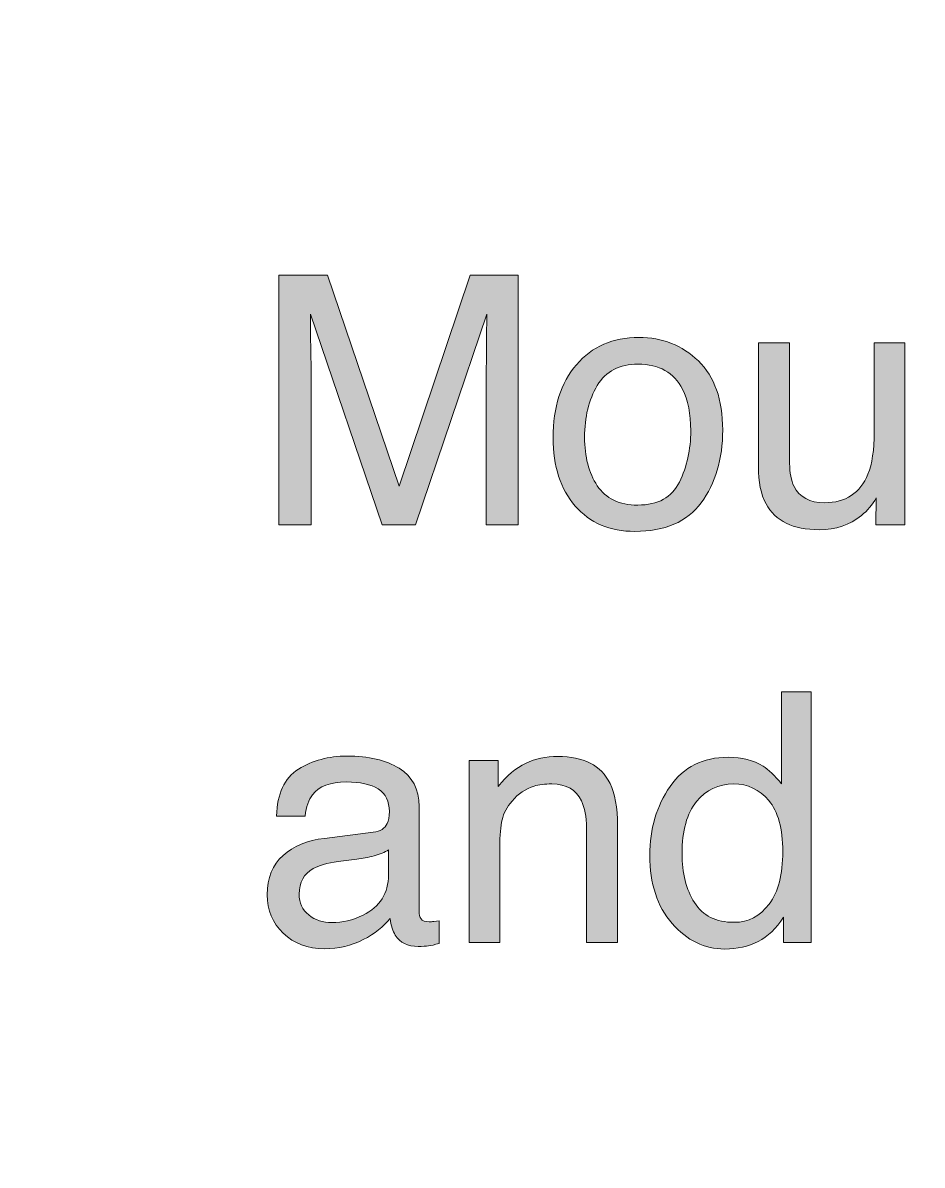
# Model space of a CAD drawing. Header units: millimetres. Extents: x 5.6 to 101.1, y 33.8 to 120.6.
# Drawn here: x 62.55 to 67.11, y 45.38 to 51.16 of the extents above; entities that cross this region are included whole.
import ezdxf

# ---------------------------------------------------------------- set-up
doc = ezdxf.new("R2010")
doc.units = ezdxf.units.MM
doc.layers.add('Hextension Extended', color=7, linetype='Continuous')
doc.layers.add('Text and Guidance', color=7, linetype='Continuous')

msp = doc.modelspace()

# ---------------------------------------------------------------- hatches: boundary and pattern name
at = {"layer": 'Text and Guidance', "true_color": 0xff00ff, "transparency": 33554687}
h = msp.add_hatch(color=6, dxfattribs=at)
edge = h.paths.add_edge_path(flags=0)
edge.add_spline(control_points=[(63.8497, 49.8853), (63.8497, 49.8853), (64.0952, 49.8853), (64.0952, 49.8853), (64.0952, 49.8853), (64.4586, 48.8156), (64.4586, 48.8156), (64.4586, 48.8156), (64.8195, 49.8853), (64.8195, 49.8853), (64.8195, 49.8853), (65.0624, 49.8853), (65.0624, 49.8853), (65.0624, 49.8853), (65.0624, 48.6201), (65.0624, 48.6201), (65.0624, 48.6201), (64.8996, 48.6201), (64.8996, 48.6201), (64.8996, 48.6201), (64.8996, 49.3668), (64.8996, 49.3668), (64.8996, 49.3668), (64.9013, 49.4952), (64.9013, 49.4952), (64.9025, 49.5549), (64.903, 49.6189), (64.903, 49.6872), (64.903, 49.6872), (64.5422, 48.6201), (64.5422, 48.6201), (64.5422, 48.6201), (64.3725, 48.6201), (64.3725, 48.6201), (64.3725, 48.6201), (64.009, 49.6872), (64.009, 49.6872), (64.009, 49.6872), (64.009, 49.6485), (64.009, 49.6485), (64.009, 49.6175), (64.0097, 49.5702), (64.0112, 49.5068), (64.0126, 49.4433), (64.0133, 49.3967), (64.0133, 49.3668), (64.0133, 49.3668), (64.0133, 48.6201), (64.0133, 48.6201), (64.0133, 48.6201), (63.8497, 48.6201), (63.8497, 48.6201), (63.8497, 48.6201), (63.8497, 49.8853), (63.8497, 49.8853)], knot_values=[0, 0, 0, 0, 1, 1, 1, 2, 2, 2, 3, 3, 3, 4, 4, 4, 5, 5, 5, 6, 6, 6, 7, 7, 7, 8, 8, 8, 9, 9, 9, 10, 10, 10, 11, 11, 11, 12, 12, 12, 13, 13, 13, 14, 14, 14, 15, 15, 15, 16, 16, 16, 17, 17, 17, 18, 18, 18, 18], degree=3, periodic=1)
h = msp.add_hatch(color=6, dxfattribs=at)
edge = h.paths.add_edge_path(flags=0)
edge.add_spline(control_points=[(65.6747, 49.5692), (65.7936, 49.5692), (65.8941, 49.5296), (65.9762, 49.4504), (66.0583, 49.3711), (66.0993, 49.2546), (66.0993, 49.1007), (66.0993, 48.952), (66.0632, 48.8291), (65.9908, 48.7321), (65.9185, 48.635), (65.8062, 48.5865), (65.6541, 48.5865), (65.5272, 48.5865), (65.4264, 48.6294), (65.3518, 48.7153), (65.2771, 48.8011), (65.2398, 48.9164), (65.2398, 49.0611), (65.2398, 49.2161), (65.2791, 49.3396), (65.3578, 49.4314), (65.4364, 49.5233), (65.5421, 49.5692), (65.6747, 49.5692)], knot_values=[0, 0, 0, 0, 1, 1, 1, 2, 2, 2, 3, 3, 3, 4, 4, 4, 5, 5, 5, 6, 6, 6, 7, 7, 7, 8, 8, 8, 8], degree=3, periodic=1)
edge = h.paths.add_edge_path(flags=0)
edge.add_spline(control_points=[(65.6687, 48.72), (65.7715, 48.72), (65.842, 48.7589), (65.8801, 48.8367), (65.9183, 48.9145), (65.9374, 49.0011), (65.9374, 49.0964), (65.9374, 49.1825), (65.9236, 49.2526), (65.8961, 49.3065), (65.8524, 49.3915), (65.7772, 49.434), (65.6704, 49.434), (65.5757, 49.434), (65.5068, 49.3978), (65.4637, 49.3255), (65.4207, 49.2531), (65.3991, 49.1659), (65.3991, 49.0637), (65.3991, 48.9655), (65.4207, 48.8837), (65.4637, 48.8182), (65.5068, 48.7527), (65.5751, 48.72), (65.6687, 48.72)], knot_values=[0, 0, 0, 0, 1, 1, 1, 2, 2, 2, 3, 3, 3, 4, 4, 4, 5, 5, 5, 6, 6, 6, 7, 7, 7, 8, 8, 8, 8], degree=3, periodic=1)
h = msp.add_hatch(color=6, dxfattribs=at)
edge = h.paths.add_edge_path(flags=0)
edge.add_spline(control_points=[(66.4387, 49.5425), (66.4387, 49.5425), (66.4387, 48.9302), (66.4387, 48.9302), (66.4387, 48.8831), (66.4461, 48.8446), (66.4611, 48.8148), (66.4886, 48.7596), (66.54, 48.7321), (66.6152, 48.7321), (66.7232, 48.7321), (66.7967, 48.7803), (66.8357, 48.8768), (66.857, 48.9284), (66.8676, 48.9994), (66.8676, 49.0895), (66.8676, 49.0895), (66.8676, 49.5425), (66.8676, 49.5425), (66.8676, 49.5425), (67.0226, 49.5425), (67.0226, 49.5425), (67.0226, 49.5425), (67.0226, 48.6201), (67.0226, 48.6201), (67.0226, 48.6201), (66.8762, 48.6201), (66.8762, 48.6201), (66.8762, 48.6201), (66.8779, 48.7562), (66.8779, 48.7562), (66.8578, 48.7212), (66.8329, 48.6916), (66.803, 48.6675), (66.7439, 48.6192), (66.6721, 48.5951), (66.5877, 48.5951), (66.4562, 48.5951), (66.3666, 48.6391), (66.319, 48.7269), (66.2931, 48.774), (66.2802, 48.8369), (66.2802, 48.9155), (66.2802, 48.9155), (66.2802, 49.5425), (66.2802, 49.5425), (66.2802, 49.5425), (66.4387, 49.5425), (66.4387, 49.5425)], knot_values=[0, 0, 0, 0, 1, 1, 1, 2, 2, 2, 3, 3, 3, 4, 4, 4, 5, 5, 5, 6, 6, 6, 7, 7, 7, 8, 8, 8, 9, 9, 9, 10, 10, 10, 11, 11, 11, 12, 12, 12, 13, 13, 13, 14, 14, 14, 15, 15, 15, 16, 16, 16, 16], degree=3, periodic=1)
h = msp.add_hatch(color=6, dxfattribs=at)
edge = h.paths.add_edge_path(flags=0)
edge.add_spline(control_points=[(66.1269, 47.4422), (66.1975, 47.4422), (66.2567, 47.4273), (66.3043, 47.3974), (66.3319, 47.3802), (66.3632, 47.3501), (66.3982, 47.307), (66.3982, 47.307), (66.3982, 47.773), (66.3982, 47.773), (66.3982, 47.773), (66.5472, 47.773), (66.5472, 47.773), (66.5472, 47.773), (66.5472, 46.5034), (66.5472, 46.5034), (66.5472, 46.5034), (66.4077, 46.5034), (66.4077, 46.5034), (66.4077, 46.5034), (66.4077, 46.6318), (66.4077, 46.6318), (66.3715, 46.5749), (66.3287, 46.5339), (66.2793, 46.5086), (66.23, 46.4833), (66.1734, 46.4707), (66.1097, 46.4707), (66.0069, 46.4707), (65.9179, 46.5139), (65.8427, 46.6003), (65.7675, 46.6867), (65.7298, 46.8017), (65.7298, 46.9453), (65.7298, 47.0796), (65.7642, 47.196), (65.8328, 47.2945), (65.9014, 47.393), (65.9994, 47.4422), (66.1269, 47.4422)], knot_values=[0, 0, 0, 0, 1, 1, 1, 2, 2, 2, 3, 3, 3, 4, 4, 4, 5, 5, 5, 6, 6, 6, 7, 7, 7, 8, 8, 8, 9, 9, 9, 10, 10, 10, 11, 11, 11, 12, 12, 12, 13, 13, 13, 13], degree=3, periodic=1)
edge = h.paths.add_edge_path(flags=0)
edge.add_spline(control_points=[(65.8935, 46.9539), (65.8935, 46.8551), (65.9144, 46.7724), (65.9564, 46.7058), (65.9983, 46.6392), (66.0655, 46.6059), (66.1579, 46.6059), (66.2297, 46.6059), (66.2887, 46.6368), (66.3349, 46.6985), (66.3811, 46.7602), (66.4042, 46.8488), (66.4042, 46.9642), (66.4042, 47.0808), (66.3804, 47.167), (66.3327, 47.223), (66.2851, 47.279), (66.2262, 47.307), (66.1562, 47.307), (66.0781, 47.307), (66.0148, 47.2771), (65.9663, 47.2174), (65.9178, 47.1577), (65.8935, 47.0699), (65.8935, 46.9539)], knot_values=[0, 0, 0, 0, 1, 1, 1, 2, 2, 2, 3, 3, 3, 4, 4, 4, 5, 5, 5, 6, 6, 6, 7, 7, 7, 8, 8, 8, 8], degree=3, periodic=1)
h = msp.add_hatch(color=6, dxfattribs=at)
edge = h.paths.add_edge_path(flags=0)
edge.add_spline(control_points=[(64.3277, 47.0624), (64.3633, 47.067), (64.3871, 47.0819), (64.3992, 47.1072), (64.4061, 47.121), (64.4095, 47.1408), (64.4095, 47.1666), (64.4095, 47.2194), (64.3907, 47.2578), (64.3531, 47.2816), (64.3155, 47.3054), (64.2617, 47.3173), (64.1916, 47.3173), (64.1107, 47.3173), (64.0532, 47.2955), (64.0194, 47.2519), (64.0004, 47.2278), (63.9881, 47.1919), (63.9823, 47.1442), (63.9823, 47.1442), (63.8376, 47.1442), (63.8376, 47.1442), (63.8405, 47.2579), (63.8774, 47.337), (63.9483, 47.3815), (64.0192, 47.426), (64.1015, 47.4483), (64.1951, 47.4483), (64.3036, 47.4483), (64.3917, 47.4276), (64.4595, 47.3862), (64.5266, 47.3449), (64.5602, 47.2806), (64.5602, 47.1933), (64.5602, 47.1933), (64.5602, 46.6619), (64.5602, 46.6619), (64.5602, 46.6458), (64.5635, 46.6329), (64.5701, 46.6232), (64.5767, 46.6134), (64.5907, 46.6085), (64.6119, 46.6085), (64.6188, 46.6085), (64.6266, 46.6089), (64.6352, 46.6098), (64.6352, 46.6098), (64.6627, 46.6137), (64.6627, 46.6137), (64.6627, 46.6137), (64.6627, 46.4991), (64.6627, 46.4991), (64.6386, 46.4922), (64.6202, 46.4879), (64.6076, 46.4862), (64.595, 46.4845), (64.5778, 46.4836), (64.5559, 46.4836), (64.5025, 46.4836), (64.4638, 46.5026), (64.4397, 46.5405), (64.427, 46.5606), (64.4181, 46.589), (64.413, 46.6257), (64.3814, 46.5844), (64.336, 46.5485), (64.2769, 46.5181), (64.2177, 46.4876), (64.1526, 46.4724), (64.0814, 46.4724), (63.9958, 46.4724), (63.9259, 46.4984), (63.8716, 46.5504), (63.8174, 46.6023), (63.7903, 46.6674), (63.7903, 46.7455), (63.7903, 46.831), (63.817, 46.8973), (63.8704, 46.9444), (63.9238, 46.9915), (63.9938, 47.0205), (64.0805, 47.0314), (64.0805, 47.0314), (64.3277, 47.0624), (64.3277, 47.0624)], knot_values=[0, 0, 0, 0, 1, 1, 1, 2, 2, 2, 3, 3, 3, 4, 4, 4, 5, 5, 5, 6, 6, 6, 7, 7, 7, 8, 8, 8, 9, 9, 9, 10, 10, 10, 11, 11, 11, 12, 12, 12, 13, 13, 13, 14, 14, 14, 15, 15, 15, 16, 16, 16, 17, 17, 17, 18, 18, 18, 19, 19, 19, 20, 20, 20, 21, 21, 21, 22, 22, 22, 23, 23, 23, 24, 24, 24, 25, 25, 25, 26, 26, 26, 27, 27, 27, 28, 28, 28, 28], degree=3, periodic=1)
edge = h.paths.add_edge_path(flags=0)
edge.add_spline(control_points=[(63.9522, 46.7489), (63.9522, 46.7041), (63.9685, 46.6688), (64.0013, 46.643), (64.034, 46.6171), (64.0728, 46.6042), (64.1175, 46.6042), (64.1721, 46.6042), (64.2249, 46.6168), (64.276, 46.6421), (64.3621, 46.684), (64.4052, 46.7526), (64.4052, 46.8479), (64.4052, 46.8479), (64.4052, 46.9728), (64.4052, 46.9728), (64.3863, 46.9608), (64.3619, 46.9507), (64.332, 46.9427), (64.3021, 46.9346), (64.2729, 46.9289), (64.2442, 46.9255), (64.2442, 46.9255), (64.1503, 46.9134), (64.1503, 46.9134), (64.094, 46.9059), (64.0518, 46.8942), (64.0237, 46.8781), (63.976, 46.8511), (63.9522, 46.808), (63.9522, 46.7489)], knot_values=[0, 0, 0, 0, 1, 1, 1, 2, 2, 2, 3, 3, 3, 4, 4, 4, 5, 5, 5, 6, 6, 6, 7, 7, 7, 8, 8, 8, 9, 9, 9, 10, 10, 10, 10], degree=3, periodic=1)
h = msp.add_hatch(color=6, dxfattribs=at)
edge = h.paths.add_edge_path(flags=0)
edge.add_spline(control_points=[(64.8143, 47.4259), (64.8143, 47.4259), (64.9616, 47.4259), (64.9616, 47.4259), (64.9616, 47.4259), (64.9616, 47.2949), (64.9616, 47.2949), (65.0052, 47.3489), (65.0515, 47.3877), (65.1003, 47.4112), (65.1491, 47.4348), (65.2033, 47.4465), (65.263, 47.4465), (65.394, 47.4465), (65.4824, 47.4009), (65.5283, 47.3096), (65.5536, 47.2596), (65.5662, 47.1881), (65.5662, 47.0951), (65.5662, 47.0951), (65.5662, 46.5034), (65.5662, 46.5034), (65.5662, 46.5034), (65.4086, 46.5034), (65.4086, 46.5034), (65.4086, 46.5034), (65.4086, 47.0848), (65.4086, 47.0848), (65.4086, 47.1411), (65.4003, 47.1864), (65.3836, 47.2209), (65.3561, 47.2783), (65.3061, 47.307), (65.2338, 47.307), (65.197, 47.307), (65.1669, 47.3033), (65.1433, 47.2958), (65.1008, 47.2832), (65.0635, 47.2579), (65.0314, 47.22), (65.0055, 47.1896), (64.9887, 47.1581), (64.981, 47.1257), (64.9732, 47.0933), (64.9693, 47.0469), (64.9693, 46.9866), (64.9693, 46.9866), (64.9693, 46.5034), (64.9693, 46.5034), (64.9693, 46.5034), (64.8143, 46.5034), (64.8143, 46.5034), (64.8143, 46.5034), (64.8143, 47.4259), (64.8143, 47.4259)], knot_values=[0, 0, 0, 0, 1, 1, 1, 2, 2, 2, 3, 3, 3, 4, 4, 4, 5, 5, 5, 6, 6, 6, 7, 7, 7, 8, 8, 8, 9, 9, 9, 10, 10, 10, 11, 11, 11, 12, 12, 12, 13, 13, 13, 14, 14, 14, 15, 15, 15, 16, 16, 16, 17, 17, 17, 18, 18, 18, 18], degree=3, periodic=1)

# ---------------------------------------------------------------- linework, layer by layer
at = {"layer": 'Hextension Extended', "color": 153, "linetype": 'Continuous', "lineweight": 5, "true_color": 0x5994dc}
msp.add_open_spline([(5.6051, 120.5747), (5.6051, 120.5747), (5.6051, 92.7747), (5.6051, 92.7747), (5.6051, 92.7747), (25.0436, 51.0497), (25.0436, 51.0497), (25.0436, 51.0497), (33.7038, 36.0497), (33.7038, 36.0497), (33.8824, 35.7403), (34.2125, 35.5497), (34.5698, 35.5497), (34.5698, 35.5497), (36.9801, 35.5497), (36.9801, 35.5497), (37.1181, 35.5497), (37.2301, 35.6616), (37.2301, 35.7997), (37.2301, 35.7997), (37.2301, 40.0497), (37.2301, 40.0497), (37.2301, 40.4363), (37.5435, 40.7497), (37.9301, 40.7497), (38.3167, 40.7497), (38.6301, 40.4363), (38.6301, 40.0497), (38.6301, 40.0497), (38.6301, 33.9997), (38.6301, 33.9997), (38.6301, 33.8892), (38.7196, 33.7997), (38.8301, 33.7997), (38.8301, 33.7997), (47.6301, 33.7997), (47.6301, 33.7997), (47.7405, 33.7997), (47.8301, 33.8893), (47.8301, 33.9997), (47.8301, 33.9997), (47.8301, 40.0497), (47.8301, 40.0497), (47.8301, 40.4363), (48.1435, 40.7497), (48.5301, 40.7497), (48.9167, 40.7497), (49.2301, 40.4363), (49.2301, 40.0497), (49.2301, 40.0497), (49.2301, 35.7997), (49.2301, 35.7997), (49.2301, 35.6616), (49.342, 35.5497), (49.4801, 35.5497), (49.4801, 35.5497), (51.8903, 35.5497), (51.8903, 35.5497), (52.2476, 35.5497), (52.5777, 35.7403), (52.7564, 36.0497), (52.7564, 36.0497), (61.4166, 51.0497), (61.4166, 51.0497), (61.4166, 51.0497), (80.9301, 92.7997), (80.9301, 92.7997), (80.9301, 92.7997), (80.9301, 120.5997), (80.9301, 120.5997), (80.9301, 120.5997), (5.6051, 120.5747), (5.6051, 120.5747)], degree=3, knots=[0, 0, 0, 0, 1, 1, 1, 2, 2, 2, 3, 3, 3, 4, 4, 4, 5, 5, 5, 6, 6, 6, 7, 7, 7, 8, 8, 8, 9, 9, 9, 10, 10, 10, 11, 11, 11, 12, 12, 12, 13, 13, 13, 14, 14, 14, 15, 15, 15, 16, 16, 16, 17, 17, 17, 18, 18, 18, 19, 19, 19, 20, 20, 20, 21, 21, 21, 22, 22, 22, 23, 23, 23, 24, 24, 24, 24], dxfattribs=at)
at = {"layer": 'Text and Guidance', "color": 6, "linetype": 'Continuous', "lineweight": 0, "true_color": 0xff00ff}
for points, knots in [([(63.8497, 49.8853), (63.8497, 49.8853), (64.0952, 49.8853), (64.0952, 49.8853), (64.0952, 49.8853), (64.4586, 48.8156), (64.4586, 48.8156), (64.4586, 48.8156), (64.8195, 49.8853), (64.8195, 49.8853), (64.8195, 49.8853), (65.0624, 49.8853), (65.0624, 49.8853), (65.0624, 49.8853), (65.0624, 48.6201), (65.0624, 48.6201), (65.0624, 48.6201), (64.8996, 48.6201), (64.8996, 48.6201), (64.8996, 48.6201), (64.8996, 49.3668), (64.8996, 49.3668), (64.8996, 49.3668), (64.9013, 49.4952), (64.9013, 49.4952), (64.9025, 49.5549), (64.903, 49.6189), (64.903, 49.6872), (64.903, 49.6872), (64.5422, 48.6201), (64.5422, 48.6201), (64.5422, 48.6201), (64.3725, 48.6201), (64.3725, 48.6201), (64.3725, 48.6201), (64.009, 49.6872), (64.009, 49.6872), (64.009, 49.6872), (64.009, 49.6485), (64.009, 49.6485), (64.009, 49.6175), (64.0097, 49.5702), (64.0112, 49.5068), (64.0126, 49.4433), (64.0133, 49.3967), (64.0133, 49.3668), (64.0133, 49.3668), (64.0133, 48.6201), (64.0133, 48.6201), (64.0133, 48.6201), (63.8497, 48.6201), (63.8497, 48.6201), (63.8497, 48.6201), (63.8497, 49.8853), (63.8497, 49.8853)], [0, 0, 0, 0, 1, 1, 1, 2, 2, 2, 3, 3, 3, 4, 4, 4, 5, 5, 5, 6, 6, 6, 7, 7, 7, 8, 8, 8, 9, 9, 9, 10, 10, 10, 11, 11, 11, 12, 12, 12, 13, 13, 13, 14, 14, 14, 15, 15, 15, 16, 16, 16, 17, 17, 17, 18, 18, 18, 18]), ([(65.6747, 49.5692), (65.7936, 49.5692), (65.8941, 49.5296), (65.9762, 49.4504), (66.0583, 49.3711), (66.0993, 49.2546), (66.0993, 49.1007), (66.0993, 48.952), (66.0632, 48.8291), (65.9908, 48.7321), (65.9185, 48.635), (65.8062, 48.5865), (65.6541, 48.5865), (65.5272, 48.5865), (65.4264, 48.6294), (65.3518, 48.7153), (65.2771, 48.8011), (65.2398, 48.9164), (65.2398, 49.0611), (65.2398, 49.2161), (65.2791, 49.3396), (65.3578, 49.4314), (65.4364, 49.5233), (65.5421, 49.5692), (65.6747, 49.5692)], [0, 0, 0, 0, 1, 1, 1, 2, 2, 2, 3, 3, 3, 4, 4, 4, 5, 5, 5, 6, 6, 6, 7, 7, 7, 8, 8, 8, 8]), ([(66.4387, 49.5425), (66.4387, 49.5425), (66.4387, 48.9302), (66.4387, 48.9302), (66.4387, 48.8831), (66.4461, 48.8446), (66.4611, 48.8148), (66.4886, 48.7596), (66.54, 48.7321), (66.6152, 48.7321), (66.7232, 48.7321), (66.7967, 48.7803), (66.8357, 48.8768), (66.857, 48.9284), (66.8676, 48.9994), (66.8676, 49.0895), (66.8676, 49.0895), (66.8676, 49.5425), (66.8676, 49.5425), (66.8676, 49.5425), (67.0226, 49.5425), (67.0226, 49.5425), (67.0226, 49.5425), (67.0226, 48.6201), (67.0226, 48.6201), (67.0226, 48.6201), (66.8762, 48.6201), (66.8762, 48.6201), (66.8762, 48.6201), (66.8779, 48.7562), (66.8779, 48.7562), (66.8578, 48.7212), (66.8329, 48.6916), (66.803, 48.6675), (66.7439, 48.6192), (66.6721, 48.5951), (66.5877, 48.5951), (66.4562, 48.5951), (66.3666, 48.6391), (66.319, 48.7269), (66.2931, 48.774), (66.2802, 48.8369), (66.2802, 48.9155), (66.2802, 48.9155), (66.2802, 49.5425), (66.2802, 49.5425), (66.2802, 49.5425), (66.4387, 49.5425), (66.4387, 49.5425)], [0, 0, 0, 0, 1, 1, 1, 2, 2, 2, 3, 3, 3, 4, 4, 4, 5, 5, 5, 6, 6, 6, 7, 7, 7, 8, 8, 8, 9, 9, 9, 10, 10, 10, 11, 11, 11, 12, 12, 12, 13, 13, 13, 14, 14, 14, 15, 15, 15, 16, 16, 16, 16]), ([(65.6687, 48.72), (65.7715, 48.72), (65.842, 48.7589), (65.8801, 48.8367), (65.9183, 48.9145), (65.9374, 49.0011), (65.9374, 49.0964), (65.9374, 49.1825), (65.9236, 49.2526), (65.8961, 49.3065), (65.8524, 49.3915), (65.7772, 49.434), (65.6704, 49.434), (65.5757, 49.434), (65.5068, 49.3978), (65.4637, 49.3255), (65.4207, 49.2531), (65.3991, 49.1659), (65.3991, 49.0637), (65.3991, 48.9655), (65.4207, 48.8837), (65.4637, 48.8182), (65.5068, 48.7527), (65.5751, 48.72), (65.6687, 48.72)], [0, 0, 0, 0, 1, 1, 1, 2, 2, 2, 3, 3, 3, 4, 4, 4, 5, 5, 5, 6, 6, 6, 7, 7, 7, 8, 8, 8, 8]), ([(66.1269, 47.4422), (66.1975, 47.4422), (66.2567, 47.4273), (66.3043, 47.3974), (66.3319, 47.3802), (66.3632, 47.3501), (66.3982, 47.307), (66.3982, 47.307), (66.3982, 47.773), (66.3982, 47.773), (66.3982, 47.773), (66.5472, 47.773), (66.5472, 47.773), (66.5472, 47.773), (66.5472, 46.5034), (66.5472, 46.5034), (66.5472, 46.5034), (66.4077, 46.5034), (66.4077, 46.5034), (66.4077, 46.5034), (66.4077, 46.6318), (66.4077, 46.6318), (66.3715, 46.5749), (66.3287, 46.5339), (66.2793, 46.5086), (66.23, 46.4833), (66.1734, 46.4707), (66.1097, 46.4707), (66.0069, 46.4707), (65.9179, 46.5139), (65.8427, 46.6003), (65.7675, 46.6867), (65.7298, 46.8017), (65.7298, 46.9453), (65.7298, 47.0796), (65.7642, 47.196), (65.8328, 47.2945), (65.9014, 47.393), (65.9994, 47.4422), (66.1269, 47.4422)], [0, 0, 0, 0, 1, 1, 1, 2, 2, 2, 3, 3, 3, 4, 4, 4, 5, 5, 5, 6, 6, 6, 7, 7, 7, 8, 8, 8, 9, 9, 9, 10, 10, 10, 11, 11, 11, 12, 12, 12, 13, 13, 13, 13]), ([(64.3277, 47.0624), (64.3633, 47.067), (64.3871, 47.0819), (64.3992, 47.1072), (64.4061, 47.121), (64.4095, 47.1408), (64.4095, 47.1666), (64.4095, 47.2194), (64.3907, 47.2578), (64.3531, 47.2816), (64.3155, 47.3054), (64.2617, 47.3173), (64.1916, 47.3173), (64.1107, 47.3173), (64.0532, 47.2955), (64.0194, 47.2519), (64.0004, 47.2278), (63.9881, 47.1919), (63.9823, 47.1442), (63.9823, 47.1442), (63.8376, 47.1442), (63.8376, 47.1442), (63.8405, 47.2579), (63.8774, 47.337), (63.9483, 47.3815), (64.0192, 47.426), (64.1015, 47.4483), (64.1951, 47.4483), (64.3036, 47.4483), (64.3917, 47.4276), (64.4595, 47.3862), (64.5266, 47.3449), (64.5602, 47.2806), (64.5602, 47.1933), (64.5602, 47.1933), (64.5602, 46.6619), (64.5602, 46.6619), (64.5602, 46.6458), (64.5635, 46.6329), (64.5701, 46.6232), (64.5767, 46.6134), (64.5907, 46.6085), (64.6119, 46.6085), (64.6188, 46.6085), (64.6266, 46.6089), (64.6352, 46.6098), (64.6352, 46.6098), (64.6627, 46.6137), (64.6627, 46.6137), (64.6627, 46.6137), (64.6627, 46.4991), (64.6627, 46.4991), (64.6386, 46.4922), (64.6202, 46.4879), (64.6076, 46.4862), (64.595, 46.4845), (64.5778, 46.4836), (64.5559, 46.4836), (64.5025, 46.4836), (64.4638, 46.5026), (64.4397, 46.5405), (64.427, 46.5606), (64.4181, 46.589), (64.413, 46.6257), (64.3814, 46.5844), (64.336, 46.5485), (64.2769, 46.5181), (64.2177, 46.4876), (64.1526, 46.4724), (64.0814, 46.4724), (63.9958, 46.4724), (63.9259, 46.4984), (63.8716, 46.5504), (63.8174, 46.6023), (63.7903, 46.6674), (63.7903, 46.7455), (63.7903, 46.831), (63.817, 46.8973), (63.8704, 46.9444), (63.9238, 46.9915), (63.9938, 47.0205), (64.0805, 47.0314), (64.0805, 47.0314), (64.3277, 47.0624), (64.3277, 47.0624)], [0, 0, 0, 0, 1, 1, 1, 2, 2, 2, 3, 3, 3, 4, 4, 4, 5, 5, 5, 6, 6, 6, 7, 7, 7, 8, 8, 8, 9, 9, 9, 10, 10, 10, 11, 11, 11, 12, 12, 12, 13, 13, 13, 14, 14, 14, 15, 15, 15, 16, 16, 16, 17, 17, 17, 18, 18, 18, 19, 19, 19, 20, 20, 20, 21, 21, 21, 22, 22, 22, 23, 23, 23, 24, 24, 24, 25, 25, 25, 26, 26, 26, 27, 27, 27, 28, 28, 28, 28]), ([(64.8143, 47.4259), (64.8143, 47.4259), (64.9616, 47.4259), (64.9616, 47.4259), (64.9616, 47.4259), (64.9616, 47.2949), (64.9616, 47.2949), (65.0052, 47.3489), (65.0515, 47.3877), (65.1003, 47.4112), (65.1491, 47.4348), (65.2033, 47.4465), (65.263, 47.4465), (65.394, 47.4465), (65.4824, 47.4009), (65.5283, 47.3096), (65.5536, 47.2596), (65.5662, 47.1881), (65.5662, 47.0951), (65.5662, 47.0951), (65.5662, 46.5034), (65.5662, 46.5034), (65.5662, 46.5034), (65.4086, 46.5034), (65.4086, 46.5034), (65.4086, 46.5034), (65.4086, 47.0848), (65.4086, 47.0848), (65.4086, 47.1411), (65.4003, 47.1864), (65.3836, 47.2209), (65.3561, 47.2783), (65.3061, 47.307), (65.2338, 47.307), (65.197, 47.307), (65.1669, 47.3033), (65.1433, 47.2958), (65.1008, 47.2832), (65.0635, 47.2579), (65.0314, 47.22), (65.0055, 47.1896), (64.9887, 47.1581), (64.981, 47.1257), (64.9732, 47.0933), (64.9693, 47.0469), (64.9693, 46.9866), (64.9693, 46.9866), (64.9693, 46.5034), (64.9693, 46.5034), (64.9693, 46.5034), (64.8143, 46.5034), (64.8143, 46.5034), (64.8143, 46.5034), (64.8143, 47.4259), (64.8143, 47.4259)], [0, 0, 0, 0, 1, 1, 1, 2, 2, 2, 3, 3, 3, 4, 4, 4, 5, 5, 5, 6, 6, 6, 7, 7, 7, 8, 8, 8, 9, 9, 9, 10, 10, 10, 11, 11, 11, 12, 12, 12, 13, 13, 13, 14, 14, 14, 15, 15, 15, 16, 16, 16, 17, 17, 17, 18, 18, 18, 18]), ([(65.8935, 46.9539), (65.8935, 46.8551), (65.9144, 46.7724), (65.9564, 46.7058), (65.9983, 46.6392), (66.0655, 46.6059), (66.1579, 46.6059), (66.2297, 46.6059), (66.2887, 46.6368), (66.3349, 46.6985), (66.3811, 46.7602), (66.4042, 46.8488), (66.4042, 46.9642), (66.4042, 47.0808), (66.3804, 47.167), (66.3327, 47.223), (66.2851, 47.279), (66.2262, 47.307), (66.1562, 47.307), (66.0781, 47.307), (66.0148, 47.2771), (65.9663, 47.2174), (65.9178, 47.1577), (65.8935, 47.0699), (65.8935, 46.9539)], [0, 0, 0, 0, 1, 1, 1, 2, 2, 2, 3, 3, 3, 4, 4, 4, 5, 5, 5, 6, 6, 6, 7, 7, 7, 8, 8, 8, 8]), ([(63.9522, 46.7489), (63.9522, 46.7041), (63.9685, 46.6688), (64.0013, 46.643), (64.034, 46.6171), (64.0728, 46.6042), (64.1175, 46.6042), (64.1721, 46.6042), (64.2249, 46.6168), (64.276, 46.6421), (64.3621, 46.684), (64.4052, 46.7526), (64.4052, 46.8479), (64.4052, 46.8479), (64.4052, 46.9728), (64.4052, 46.9728), (64.3863, 46.9608), (64.3619, 46.9507), (64.332, 46.9427), (64.3021, 46.9346), (64.2729, 46.9289), (64.2442, 46.9255), (64.2442, 46.9255), (64.1503, 46.9134), (64.1503, 46.9134), (64.094, 46.9059), (64.0518, 46.8942), (64.0237, 46.8781), (63.976, 46.8511), (63.9522, 46.808), (63.9522, 46.7489)], [0, 0, 0, 0, 1, 1, 1, 2, 2, 2, 3, 3, 3, 4, 4, 4, 5, 5, 5, 6, 6, 6, 7, 7, 7, 8, 8, 8, 9, 9, 9, 10, 10, 10, 10])]:
    msp.add_open_spline(points, degree=3, knots=knots, dxfattribs=at)

doc.saveas('drawing.dxf')
